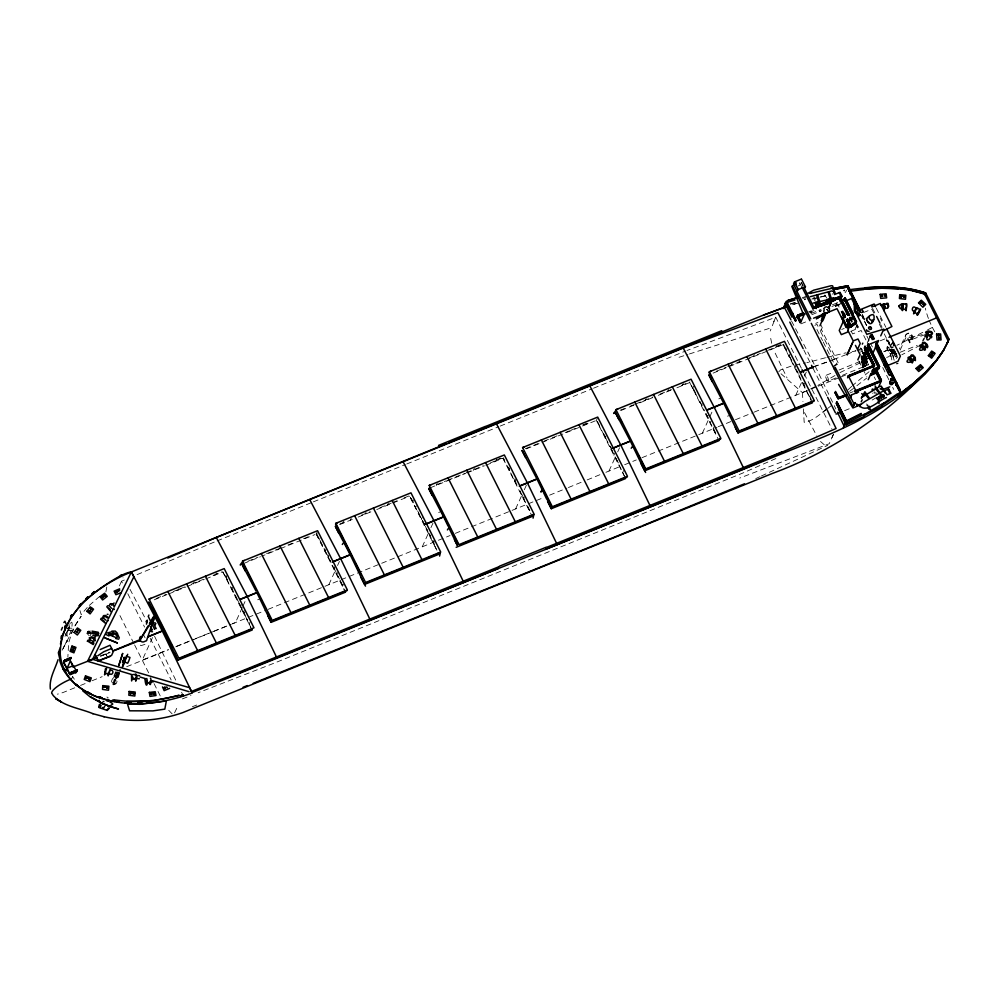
<?xml version="1.0" encoding="UTF-8"?>
<svg xmlns="http://www.w3.org/2000/svg" width="999" height="999" viewBox="0 0 999 999"><rect width="100%" height="100%" fill="white"/><g stroke="black" fill="none" stroke-linecap="round" stroke-linejoin="round"><path stroke-width="0.75" stroke-dasharray="5 3.75" d="M113.786 677.447C107.293 683.428 117.32 688.448 117.12 679.819M115.747 683.666L114.148 681.755L111.963 682.554M892.582 349.2L892.07 351.298L892.032 350M855.181 329.133L855.893 327.185M862.274 318.132L863.248 316.371M864.422 355.444L865.396 353.683M880.044 392.108L881.917 395.479L880.993 397.44L881.805 395.442M897.015 355.681L896.44 357.08L894.892 356.131A18.531 5.47 72.4 0 1 893.256 354.008L891.982 351.948L895.017 351.024M910.002 342.407L909.664 340.284L907.104 337.637L908.266 339.935L909.577 340.484L908.578 340.559L909.739 342.869C915.534 338.973 910.763 328.596 905.681 335.077L899.412 348.901M72.502 676.398L72.303 677.747M105.882 591.895L106.893 586.463M115.597 679.37L113.624 682.941L114.748 679.545M861.75 355.294L863.586 365.971M862.274 357.979L861.325 359.827L862.174 357.942M862.711 360.577L861.787 362.45L862.636 360.452M863.124 363.186L862.262 365.06M864.572 356.456L863.71 358.329M864.997 359.066L864.048 360.914L864.897 359.028M865.171 356.705L864.41 358.629M865.346 361.713L864.56 363.549L865.359 361.563M801.398 368.281L775.736 317.245L770.229 330.944M893.306 350.537L893.543 349.35M893.993 349.2L893.755 350.387L891.32 351.248L890.871 349.375L891.108 350.312M107.88 698.289L108.054 697.489L106.893 697.052M90.659 632.729L87.213 632.829L90.135 632.891M91.384 633.403L88.187 631.168L86.826 633.166M90.884 633.216L88.337 632.529L90.809 633.354M90.26 632.966L90.847 634.665L90.06 635.701M115.509 679.395L114.735 679.557M889.147 347.777A18.094 4.533 68.2 0 0 888.748 347.29C883.366 345.342 891.12 359.877 894.417 350.899L893.768 351.76M887.374 346.541C886.438 350.075 889.847 355.619 893.468 351.935M119.418 585.876L123.039 577.809M828.096 310.364L827.846 310.414M831.98 437.599L833.491 434.24M107.517 657.517L105.994 654.083L107.617 657.305M109.765 652.609L105.894 654.295M152.51 637.524L142.245 660.139L168.069 649.725M178.346 590.034L179.321 587.887M193.182 584.015L194.156 581.868M215.434 574.987L216.408 572.839M225.774 577.772L226.748 575.636M231.618 589.385L232.592 587.237M240.372 606.793L241.346 604.645M242.32 607.492L235.502 622.514L232.642 623.676M242.944 606.118L246.041 599.288M244.256 610.451L243.281 612.599L245.08 611.987M280.107 547.002L279.133 549.138L261.925 556.118M249.126 624.2L250.1 622.065M316.121 534.14L317.207 531.955M319.156 539.897L320.13 537.749M324.987 551.51L325.961 549.363M342.832 523.301L343.806 521.153M327.909 557.305L328.883 555.169M350.262 520.292L351.223 518.144M333.741 568.918L334.715 566.77M328.883 584.64L335.077 570.978M337.562 565.509L339.423 561.413M336.663 574.725L337.637 572.577M365.097 514.273L366.071 512.125M342.495 586.326L343.469 584.178M387.35 505.244L388.324 503.096M412.525 502.022L413.499 499.875M415.447 507.829L416.421 505.681M436.213 485.427L437.187 483.279M421.291 519.43L422.265 517.282M424.2 525.237L425.174 523.089M422.265 546.765L428.459 533.104M430.944 527.634L434.041 520.804M430.045 536.838L431.019 534.702M432.954 542.644L433.928 540.496M473.314 470.379L474.288 468.231M495.566 461.351L496.54 459.203M508.828 469.942L509.802 467.807M514.66 481.555L515.634 479.408M515.634 508.878L521.84 495.217M524.313 489.76L527.41 482.929M523.414 498.963L524.388 496.815M597.34 418.319L596.366 420.454L625.599 478.583M605.119 437.874L606.093 435.726M610.963 449.475L611.925 447.34M613.873 455.282L614.847 453.134M609.015 471.004L615.209 457.342M617.694 451.873L619.555 447.777M645.229 400.636L646.203 398.501M622.627 472.689L623.601 470.554M667.482 391.608L668.456 389.473M682.329 385.589L683.291 383.441M692.657 388.386L693.631 386.238M701.41 405.794L702.384 403.646M707.255 417.407L708.229 415.259M731.181 365.771L732.155 363.624M702.397 433.129L709.215 418.094M709.827 416.733L712.312 411.263M710.177 423.214L711.138 421.066M738.598 362.762L739.572 360.614M713.086 429.008L714.06 426.873M753.446 356.743L754.42 354.595M775.699 347.714L776.673 345.567M786.038 350.512L787.012 348.364M788.96 356.306L789.934 354.17M794.792 367.919L795.766 365.771M820.416 331.193L821.29 329.258L838.136 362.762M835.339 306.656L837.262 302.41M795.766 395.254L801.972 381.593M804.445 376.123L806.305 372.028M846.603 290.122L845.541 292.445L844.767 291.92M803.546 385.327L804.52 383.179M809.39 396.94L810.364 394.792M860.663 347.814L868.556 364.66M869.967 335.976L870.166 336.863L871.403 335.826L870.279 335.851L867.219 343.032M862.624 352.859L865.946 359.141L869.068 357.879M870.004 336.663L867.607 343.181M870.666 335.364L872.939 339.161M862.886 353.609L863.598 352.585M864.048 357.417L861.438 359.153L861.188 358.529L866.645 356.418M866.22 353.796L863.311 355.032L863.66 353.296M872.289 334.565L871.503 336.551L872.427 334.653M864.048 353.771L863.273 355.731L864.123 353.746M862.075 359.153L861.737 356.705M863.935 355.032L863.798 354.158M861.588 361.201L861.862 361.763L864.472 360.04M862.212 360.027L862.162 359.315M864.085 355.906L864.023 355.207M861.725 362.075L864.922 361.401L862 362.637L861.75 362.013L862.037 362.575M863.511 358.566L863.461 357.867M863.735 358.254L865.309 354.445M881.692 321.066L880.431 318.331M862.174 364.985L863.036 363.137M862.287 365.559L865.484 364.885L862.599 366.059M862.911 364.373L862.774 363.511M864.185 361.376L867.045 360.277C868.955 362.562 860.264 361.126 862.149 363.511L864.747 361.775M864.784 360.264L864.322 358.554M866.021 357.33L866.695 357.055M864.297 362.312L867.457 361.7L862.037 363.761L862.287 364.385L865.196 363.149L865.246 363.786L866.021 361.875M865.609 359.303L864.747 361.139L865.209 362.874M862.599 367.595L863.536 365.671L862.724 367.632M864.36 363.798L864.16 362.225M866.22 359.677L865.733 357.155M863.336 366.995L863.286 366.283M864.497 364.66L864.447 363.961M866.37 360.552L866.308 359.84M833.403 434.44L829.195 443.743L739.772 478.046M866.508 361.413L866.445 360.714M864.784 366.408L864.585 364.835M866.645 362.287L866.495 361.626M865.596 366.358L866.458 364.523M878.571 401.835L876.735 398.027L877.834 400.537M879.507 401.136L877.671 397.327L878.92 399.812M877.896 398.676L880.494 396.64M900.186 350.05L905.843 337.587L912.037 335.065L909.664 340.284M879.52 395.991L881.393 399.725M880.469 395.292L881.218 394.98L881.73 395.966M880.718 396.553L881.667 395.841M922.477 341.096L923.675 338.461M923.476 340.572L925.861 335.314M773.701 321.715L775.736 317.245L686.95 350.499M174.563 712.861L177.585 706.53M894.142 349.3L891.57 351.149L892.357 350.199A18.094 4.633 72.5 0 0 892.631 349.45M67.433 641.495L67.058 640.584L63.149 648.339L75.2 625.374L81.156 616.271L75.537 624.875L71.478 633.778L68.681 642.782L67.857 657.13M62.175 650.187L67.058 640.584M897.464 357.679L896.278 354.058L894.005 351.66L890.983 353.921A20.33 5.932 67.9 0 0 890.584 355.207L891.62 360.327M891.832 359.94L890.796 354.807A20.33 5.932 67.9 0 1 891.195 353.521L891.37 353.184M114.448 680.794L114.061 683.091L114.473 680.893M114.373 679.27C112.213 681.842 116.92 682.292 115.934 679.395M894.117 351.323L890.858 351.036L890.084 350.537L892.519 351.461L889.46 349.438L891.483 352.085L894.267 350.924M891.158 353.571L891.807 352.622M889.272 342.682L888.111 340.409L886.425 340.035L889.073 344.568M886.875 339.885L888.511 342.445M805.481 298.763L804.457 299.375M87.25 607.504L81.169 614.535L79.92 610.514M844.742 289.922L843.668 290.434M844.854 290.322L843.78 290.834M778.77 371.778L780.706 369.805L792.557 365.622M865.171 363.748L863.523 352.422L862.749 352.734M848.089 389.722L851.76 386.326M89.311 605.394L98.889 597.04M865.496 361.913L863.935 352.372M866.508 364.81L865.059 355.269M869.055 371.715L852.671 385.477M858.241 326.823L856.892 324.138M856.618 324.762L858.104 327.385L856.755 324.7M856.33 325.374L857.829 327.997L856.48 325.324M864.722 354.907L867.794 360.726M803.383 408.941L804.17 422.315C813.111 421.103 820.104 413.998 827.035 408.716M884.477 394.867L881.518 396.166L879.769 392.719M896.49 363.886L898.251 363.236M881.692 395.766L883.316 394.53M884.252 396.391L883.316 397.103M822.814 412.237L826.473 409.403M827.684 408.454L831.33 405.606M849.587 391.396L855.668 386.663M856.88 385.714L866.62 378.134M65.01 636.351L68.619 627.222M877.671 398.763L877.01 399.5L883.403 394.867M880.981 398.763L884.44 395.991M805.519 299.313L804.607 299.775M834.977 375.524L817.831 385.414M872.539 393.319L873.313 392.869M872.164 400.05L881.118 394.88M839.984 372.602L866.283 359.94M67.657 631.668L69.168 626.448M920.391 345.204L901.81 354.77M860.364 352.11L862.911 350.861M927.572 329.87L932.329 327.422L929.445 321.091M922.814 332.317L896.902 345.317M883.678 351.723L888.96 349.163M781.018 373.763L802.422 392.607L809.427 389.335M810.826 388.686L816.42 386.064M755.756 478.596L760.002 476.635M761.413 475.986L827.759 445.354M775.886 458.553L741.857 473.439L274.975 662.837L198.127 692.757M887.075 346.965L888.448 347.714A18.094 4.533 68.2 0 1 889.272 348.738M214.248 542.07L135.614 575.262M124.326 580.019L121.503 581.206L122.902 583.99M896.041 356.918L896.428 353.259M797.739 286.101L800.211 285.09L799.375 283.416M812.999 298.401L813.835 298.052M217.12 540.909L311.938 502.447M313.374 501.86L405.307 464.56M406.743 463.986L498.688 426.685M500.124 426.111L592.07 388.811M593.506 388.224L685.501 351.049M808.553 311.913L811.4 310.751M809.352 312.35L816.533 309.44M811.101 313.461L821.041 309.428M832.392 304.82L839.497 301.948M811.787 314.71L821.84 310.639M831.905 306.556L841.807 302.347M838.823 304.22L836.088 305.319L841.52 302.972M841.245 303.584L835.763 305.806L838.548 304.845M835.389 306.531L839.572 304.832M800.961 323.851L808.041 320.979M815.708 323.376L817.894 322.49M814.834 325.312L817.02 324.425L817.981 326.336M496.378 459.877L500.661 458.141M582.642 424.887L586.913 423.151M776.51 346.241L780.793 344.505M156.094 598.501L166.071 594.455M173.189 591.558L178.896 589.248M180.32 588.673L184.59 586.937M191.708 584.053L197.415 581.743M198.838 581.156L203.109 579.42M213.074 575.387L221.628 571.915M248.052 561.201L258.017 557.155M266.571 553.683L273.689 550.799M275.112 550.212L279.395 548.488M287.937 545.017L292.207 543.281M303.609 538.661L310.726 535.764M317.195 533.229L316.608 533.466L319.368 539.023M339.997 523.901L344.28 522.165M361.376 515.222L369.917 511.763M379.895 507.717L391.283 503.096M392.707 502.509L396.99 500.786M404.108 497.889L409.802 495.579M436.226 484.865L446.203 480.819M447.627 480.244L464.722 473.301M466.146 472.727L483.241 465.796M490.359 462.899L501.76 458.279M525.337 448.713L538.149 443.519M543.856 441.208L550.973 438.311M552.397 437.737L559.515 434.852M565.222 432.542L569.492 430.806M570.916 430.219L578.034 427.335M583.741 425.025L588.011 423.289M620.129 410.264L624.4 408.529M630.107 406.218L634.377 404.483M635.801 403.908L652.896 396.965M660.014 394.081L671.415 389.46M681.393 385.414L689.934 381.943M716.358 371.228L726.335 367.182M727.759 366.608L741.995 360.826M749.125 357.942L760.514 353.309M767.644 350.424L781.892 344.643M154.258 599.8L167.145 594.53M168.556 594.005L185.764 587.025M187.138 586.463L204.308 579.457M205.707 578.933L222.889 571.915L237.025 598.925M243.381 563.598L260.502 556.705M280.507 548.588L314.835 534.615M339.585 524.625L352.472 519.343M358.166 517.082L371.054 511.813M376.748 509.552L409.64 496.166M430.132 487.849L465.859 473.351M467.257 472.827L484.44 465.821M485.839 465.297L503.009 458.279L517.157 485.289M526.336 448.863L540.634 443.069M542.057 442.495L596.391 420.404L610.539 447.415M621.153 410.402L634.04 405.132M639.722 402.872L652.647 397.627M658.304 395.329L671.191 390.06M676.885 387.799L689.772 382.53L704.62 410.889M713.099 373.114L783.141 344.643L798.001 373.014M863.473 312.562L871.827 309.166L873.9 313.286M841.695 329.445L844.18 328.446M850.636 331.393L857.554 328.584L856.18 325.849M870.154 335.314L870.803 335.052M438.648 512.499L440.397 511.788M718.781 398.863L720.529 398.151M100.637 655.893L109.902 652.135M813.486 366.72L828.171 361.576M100.724 656.056L109.99 652.297M813.573 366.895L828.196 361.626M833.965 359.578L829.62 361.076L845.529 354.882M846.977 354.295L855.656 350.786M857.105 350.199L861.438 348.439M880.231 340.809L887.462 337.874M144.967 644.355L141.009 645.666L138.087 643.269M863.061 353.234L865.946 352.06M259.478 599.15L257.692 599.762M863.173 354.158L866.083 352.934M865.284 354.483L863.448 355.906M860.788 356.943L866.37 354.67M865.421 355.357L863.586 356.78M861.188 357.355L864.073 356.181L861.163 357.417M861.7 357.455L866.508 355.544M865.571 356.231L863.473 357.03L863.735 357.654M861.3 358.279L864.222 357.043L864.535 358.454M865.883 357.23L863.898 358.454M866.62 357.654L863.735 358.828L866.895 358.216M866.832 357.929L866.445 358.753M866.932 358.154L861.438 360.339L864.635 359.665M925.461 334.528L909.49 340.309M866.757 358.529L864.147 360.264L867.07 359.028M826.148 375.262L833.291 372.352M838.998 370.03L866.145 359.003M884.714 351.448L887.574 350.287L890.246 350.899L893.78 349.475M866.508 356.593L866.945 359.328L864.322 361.076M729.282 415.559L727.497 416.183M862.487 361.975L862.299 360.189M862.174 363.449L865.146 362.175M828.009 381.143A3.184 0.937 68 0 0 827.597 377.073A3.184 0.937 68 0 0 825.624 376.386A3.184 0.937 68 0 0 828.009 381.143L836.588 377.672M842.307 375.349L868.031 364.935M886.613 357.417C891.245 356.73 890.846 351.873 895.903 351.96M863.236 367.033L865.459 366.133M900.186 352.285L917.244 345.354M74.738 687.787L64.823 691.808A17.745 4.533 -26.7 0 1 57.343 694.155M80.507 685.451L86.289 683.104M92.058 680.756L102.16 676.66M126.698 666.708L168.556 649.725M175.774 646.803L211.863 632.167M213.299 631.58L230.619 624.55M232.068 623.963L266.708 609.914M268.157 609.328L450.025 535.551M455.307 533.354L543.843 497.502M549.612 495.154L566.933 488.124M568.381 487.537L581.718 482.08M587.15 479.932L600.399 474.5M605.906 472.315L619.068 466.933M624.675 464.71L636.313 459.94M641.995 457.679L717.045 427.235M718.194 426.723L733.99 420.304M735.439 419.73L752.934 412.674M754.108 412.15L809.602 389.697M811.038 389.111L816.782 386.775M818.218 386.201L839.759 377.46M841.195 376.873L845.504 375.124M850.037 392.882L852.884 391.733M892.644 387.25L893.73 389.423M844.592 410.664L850.274 408.354M877.247 397.415L884.415 394.555M877.634 397.402L878.396 397.103L879.769 399.825M876.697 398.114L877.459 397.802L878.833 400.537M884.202 395.492L881.218 396.778L883.853 395.791M884.39 395.929L881.805 396.965L880.731 394.83M894.192 360.277L893.855 359.315A18.094 5.669 70.1 0 1 893.019 356.506L892.144 352.747L893.793 352.048L897.015 356.705M176.686 646.241L193.906 639.298M195.329 638.723L212.55 631.78M213.986 631.193L231.206 624.25M897.402 363.823L896.752 363.773M100.649 656.168L105.994 654.083M182.392 698.888L190.971 695.541M832.142 294.143L833.441 293.644M192.407 706.693L196.753 705.032M890.571 349.975L892.819 351.036L890.384 350.112L891.782 351.66C896.503 349.575 890.833 352.485 892.856 350.349A18.094 4.633 72.5 0 0 893.131 349.6M891.845 352.797L893.268 356.406A18.094 5.669 70.1 0 0 894.105 359.215M891.32 351.248L892.257 350.924M892.631 352.572L894.105 352.035L897.364 354.195M892.144 352.747L894.367 351.935L895.541 352.61M679.045 357.28L687.936 354.433M689.422 353.958L770.928 327.872M802.284 297.665L806.605 296.303M802.759 298.514L805.581 297.627M790.309 303.833L795.966 302.048M790.471 304.22L796.128 302.447M922.227 334.553L911.662 337.5L907.104 337.637M825.511 357.742L806.88 362.687M826.922 357.342L846.103 352.797M87.637 631.892L87.05 633.428L89.098 635.689M811.775 299.101L819.068 297.24M820.516 296.878L829.482 294.867M818.98 297.502L812.087 299.151M820.441 297.128L826.285 295.629M894.567 350.499L891.158 350.612M895.404 351.186L892.382 352.11L893.655 354.17A18.531 5.47 72.4 0 0 895.279 356.293L895.666 356.793M795.004 365.06L805.519 362.937M852.135 351.71L855.843 350.899M858.316 350.349L862.399 349.6M87.65 631.88L89.048 632.092M91.046 632.155L89.947 633.279L91.371 633.878M88.187 631.168L90.759 631.143M66.995 628.209L72.652 628.209L73.789 629.345L73.377 630.406L67.732 630.406M886.425 340.035L887.674 340.559L889.172 343.743M824.287 444.78L820.229 441.246M881.243 396.678L879.083 392.207M889.647 342.582L886.737 341.084M888.998 341.958L887.187 340.934M826.623 309.403L827.884 310.339M826.548 309.578L827.634 310.227M172.165 713.91L166.483 707.929M870.554 336.538L872.002 338.112M872.926 339.323L870.429 336.601L873.913 340.01L871.553 335.189M89.073 632.117L88.611 633.516L86.838 633.204M64.985 633.453L67.32 636.375M889.709 344.205L888.635 342.595L889.522 344.43M890.421 349.525L891.782 351.66M890.121 349.95L891.483 352.085M824.799 294.992L826.785 298.052M813.96 296.828L815.546 299.263M813.186 297.964L815.172 301.011M72.777 676.698L74.326 679.208M932.329 327.422L934.864 331.968M870.166 334.465L873.076 339.86M804.495 412.599L816.895 436.088M791.508 320.966L815.134 366.059M410.339 497.514L424.488 524.525M316.258 534.04L331.119 562.4M129.97 589.21L145.105 618.106M143.756 635.264L145.105 637.849M876.235 308.117L885.901 327.322M872.527 308.316L875.923 315.072M880.693 324.55L882.055 327.26M879.42 324.25L881.48 328.371M884.24 333.853L889.073 343.456M892.519 350.312L896.652 358.541M862.412 314.673L863.798 317.42M872.427 334.578L875.199 340.097M862.287 314.747L864.372 318.881M871.977 334.016L875.062 340.147M862.137 315.284L864.21 319.418M871.827 334.578L874.6 340.085M862.012 315.372L865.471 322.252M871.702 334.64L874.462 340.147M871.415 335.252L873.8 340.01M866.845 335.951L872.364 346.928M882.716 367.495L888.885 379.77M865.933 339.947L861.175 330.482L852.597 333.953L850.611 330.007M864.972 354.27L866.757 357.804M866.895 359.403L864.297 361.139L863.598 358.728M863.773 355.681L867.194 362.262L864.147 363.386L861.5 358.129M837.649 304.22L839.085 307.093M863.91 356.556L868.193 364.972M874.237 376.973L875.574 379.645M864.185 358.291L861.588 360.027L861.325 359.403L866.782 357.28L863.873 358.516L863.173 356.119M882.167 394.268L883.603 397.127M880.206 392.083L883.278 398.301M864.435 362L863.885 360.477M863.873 361.276L864.572 362.874M865.034 363.524L862.424 365.247C860.639 362.712 869.255 364.31 867.319 362.013L864.46 363.124L864.709 363.748M879.482 393.344L882.342 399.013M880.281 395.679L881.655 398.414M861.25 357.942L865.334 366.059M879.345 396.391L879.844 397.39M878.583 396.703L880.456 400.424M858.703 360.714L862.1 367.47M862.786 368.831L866.87 376.948M819.829 309.99L820.541 311.401L819.704 311.738L818.993 310.327M801.373 282.33L803.171 285.914M801.186 282.405L802.984 285.989M799.737 282.617L801.123 285.377M820.803 324.762L822.252 327.635L821.378 329.57L819.904 330.157L837.262 364.697M816.932 329.47L822.514 340.584M823.213 341.97L833.69 362.799M803.833 349.987L811.538 365.322M812.936 368.107L826.96 395.991M804.183 373.801L831.917 428.983M783.478 344.106L786.95 351.011M789.722 356.531L793.194 363.424M795.966 368.943L799.437 375.849M802.896 382.742L805.681 388.261M809.839 396.541L811.225 399.3M783.116 344.705L812.349 402.834M693.568 388.886L697.04 395.791M699.812 401.311L703.284 408.204M706.056 413.723L709.527 420.616M713.686 428.896L715.771 433.042M689.747 382.58L718.281 439.323M597.414 421.253L600.886 428.146M603.658 433.666L607.13 440.559M609.902 446.078L613.374 452.984M616.146 458.504L619.617 465.397M503.346 457.742L504.732 460.502M507.504 466.021L510.976 472.927M513.748 478.446L517.22 485.339M524.163 499.138L519.992 490.859L530.944 513.723M527.622 506.031L530.407 511.55M502.984 458.341L532.217 516.471M411.351 498.389L414.822 505.282M417.594 510.801L421.765 519.08M422.452 520.454L428.009 531.493M428.696 532.879L434.253 543.906M410.314 497.602L438.149 552.959M320.055 540.397L325.612 551.436M326.298 552.822L331.156 562.474M333.941 567.994L339.485 579.033M340.184 580.407L343.644 587.312M316.233 534.09L345.467 592.22M225.299 575.524L228.771 582.417M231.543 587.936L247.502 619.667M222.864 571.977L252.085 630.094M127.797 593.731L144.593 627.11M150.187 638.236L171.166 679.969M133.916 643.556L118.806 613.261M134.603 644.929L149.201 673.95M154.058 683.628L161.014 697.452M870.004 335.627L872.701 341.208M815.221 366.221L835.863 408.991M798.738 374.525L811.076 400.087M706.006 413.748L717.045 436.613M611.326 448.926L624.325 475.836M425.224 526.036L434.315 544.867M434.965 546.216L436.913 550.249M332.492 565.259L344.193 589.472M237.824 600.449L250.811 627.36M154.508 636.176L176.848 682.467M181.593 692.282L182.954 695.092M775.199 353.184L787.037 377.897M875.736 392.22L876.672 394.48M877.834 397.302L879.008 400.137M874.2 391.72L875.099 393.893M866.67 403.921L867.681 406.393M891.545 350.137L891.32 349.225L891.77 351.099M771.703 343.281L770.679 338.174M68.119 627.747L68.319 628.721M866.732 362.462L866.695 363.199L865.196 354.645M862.886 356.019L864.659 366.983M861.662 357.979L863.211 367.57M864.16 356.069L864.247 356.718M864.872 360.427L864.947 361.064M862.574 361.938L862.799 363.449M862.999 364.548L863.223 366.059M802.422 392.607L802.946 401.523M928.421 318.469A26.886 7.842 67.9 0 1 925.324 308.216M911.587 338.786A3.496 3.222 24.4 0 1 905.631 338.062A3.496 3.222 24.4 0 1 908.953 333.554A3.496 3.222 24.4 0 1 911.587 338.786A3.559 3.272 24.4 0 1 908.491 340.047M827.434 309.877A2.223 2.048 24.6 0 1 827.946 310.552M70.929 622.439A7.48 1.673 -74.4 0 1 71.516 628.571A7.48 1.673 -74.4 0 1 67.557 636.575A7.48 1.673 -74.4 0 1 68.344 627.659M69.643 624.375A7.48 1.673 -74.4 0 1 70.305 623.189M69.618 625.786A3.821 0.862 -74.4 0 1 68.481 631.193A3.821 0.862 -74.4 0 1 67.02 631.68M67.433 629.095A3.821 0.862 -74.4 0 1 67.707 628.146M68.706 625.874A3.821 0.862 -74.4 0 1 69.031 625.486M114.086 682.941C114.311 683.266 112.163 684.702 114.186 682.866M112.55 683.703C114.298 687.874 115.26 679.02 112.55 683.703M811.063 312.337L810.776 312.974L812.062 311.925L811.063 312.337M862.449 366.371L865.621 365.759L862.711 366.995L862.449 366.371M867.045 405.407L867.881 405.07L867.045 405.407M797.302 303.221L791.545 305.032L797.289 303.234M866.707 325.549L861.85 315.909L866.57 325.624M884.252 397.527L883.004 395.03L884.215 397.602"/><path stroke-width="1.5" d="M150.362 680.981L150.2 682.717L146.716 683.216L145.966 680.706M859.652 311.863L847.214 286.938L833.953 289.485M832.941 289.111L847.502 286.313M60.265 647.589C59.191 660.264 64.236 673.201 73.339 682.03M132.143 676.46C132.293 684.615 141.346 673.089 132.73 674.587M938.585 337.749C940.546 340.484 939.185 334.952 938.685 338.236M61.351 630.032L62.462 627.422M119.218 672.876L118.044 677.247M63.674 662.212L70.367 659.328M64.51 660.351L71.166 657.529L64.423 660.302M70.192 661.388L67.12 668.169L73.514 665.571L76.648 671.815M70.18 659.502L71.029 657.567M69.868 674.462L67.045 668.581L66.109 669.942L66.833 668.144L63.561 662.562M788.623 308.978L789.547 307.018M840.371 300.574L844.517 298.963L856.23 322.39L851.298 325.574M844.792 298.389L856.505 321.765L851.51 324.887L856.455 321.778M850.149 294.143L850.998 292.207M854.033 301.798L854.944 299.837M878.933 367.857L872.164 370.691L879.033 367.932L867.519 345.179M867.794 344.555L879.232 367.282L872.439 370.08L879.32 367.307L867.944 344.505M872.751 369.468L879.57 366.596L868.218 343.893M924.949 294.83L925.723 292.932C906.13 286.276 885.114 286.226 864.697 287.774M886.088 365.01C885.164 363.062 887.736 367.557 886.35 365.746M120.105 669.717L119.917 669.904M885.414 367.045L884.727 365.234L884.814 366.121M886.488 365.172L886.026 364.585M884.739 365.946L884.727 365.234M64.598 627.946C67.258 622.901 63.499 631.705 65.385 625.474M65.609 625.749L64.71 628.084M891.158 378.846L891.72 380.482L892.045 379.545M891.87 379.907L891.97 380.194M893.468 379.121C895.166 379.945 892.744 377.934 893.93 378.309M153.933 617.882L155.107 617.17L153.009 617.32L149.513 623.438L152.273 623.626L149.563 623.339M153.471 617.407C155.132 618.493 154.133 614.847 153.359 617.332M825.723 312.737C820.341 314.448 820.042 331.656 825.923 312.55M822.152 320.929L821.328 320.617M841.495 317.195L845.828 327.023L847.651 328.134M843.019 315.16L842.919 314.423M843.855 314.785L842.919 315.247L843.243 314.385M843.718 315.097L843.356 314.136M847.826 326.848L847.04 326.011L847.602 326.486M848.963 323.913L846.727 319.63M109.253 708.279L107.243 710.439L99.126 707.604M883.79 305.095L884.115 304.283L887.362 303.871L888.099 307.417M105.332 671.665C104.57 674.75 110.427 674.4 109.415 670.878M926.622 335.239L927.184 332.18L930.743 332.255L931.505 333.154L930.469 336.513M862.886 311.476L862.661 312.088A1.561 1.249 42.6 0 1 861.438 312.462L860.751 312.125A1.561 1.249 42.6 0 1 860.039 310.739L860.326 310.239A1.561 1.249 42.6 0 1 861.55 309.865L862.237 310.202A1.561 1.249 42.6 0 1 862.949 311.588M866.62 329.745L866.595 330.407M868.643 327.797L868.855 327.197A1.548 1.236 42.6 0 1 870.067 326.823L870.753 327.16M871.39 328.421L871.178 329.033A1.548 1.236 42.6 0 1 869.967 329.395L869.28 329.071A1.548 1.236 42.6 0 1 868.568 327.684M440.284 553.134L439.585 556.093M533.079 518.169L533.666 515.259M88.711 678.333L89.785 679.283M90.21 678.858C86.563 675.674 90.26 681.83 89.398 679.233M845.004 297.702L853.071 313.823M918.044 368.181L918.331 369.493L919.517 368.456L918.268 367.869L918.318 369.068L919.455 368.706M920.191 366.433L920.666 367.332L921.64 366.895M916.233 308.654C912.412 302.934 910.226 313.574 915.259 310.452M105.432 668.818L104.57 674.912L106.643 668.343M108.416 672.802L108.192 675.898L110.277 669.33M890.034 381.281L889.972 382.18M891.495 379.895L891.008 379.158M60.452 644.105L62.587 634.752L70.03 619.093M73.189 647.29C74.675 650.249 74.338 644.58 73.127 647.802M98.102 633.878L93.681 633.179M93.594 633.391L98.626 633.691M97.265 633.778C93.419 635.114 95.529 630.844 97.19 633.915M98.476 633.553L98.501 633.091M111.688 634.939L112.325 634.865M103.746 686.738C107.118 686.937 101.573 687.537 105.257 687.237M106.756 687.075C107.43 690.971 108.367 684.365 106.943 687.787M133.117 677.297L131.606 680.943L131.506 674.737M130.12 692.757L130.519 693.893L131.431 693.094M133.179 693.668C136.201 694.642 132.705 690.809 133.254 693.606M905.094 296.715L903.92 297.49L903.708 296.016L905.119 296.353L904.27 297.202L903.583 296.241M77.373 632.429C75.237 630.469 78.484 633.89 76.236 631.83M88.961 610.864C93.556 609.64 85.415 613.261 90.31 611.201M90.509 608.641C92.657 606.48 91.471 610.951 90.622 608.816M902.497 305.095C908.79 299.475 906.73 314.722 902.384 307.292M930.356 354.97L930.993 355.956L931.83 355.045L930.618 354.608L930.643 356.243L931.667 355.457M931.967 352.897C937.462 351.561 928.383 355.419 933.416 353.221M102.085 596.578L102.298 597.926L103.546 596.915L102.31 596.291L102.323 597.477L103.471 597.165M104.233 595.142C107.118 593.706 104.108 596.665 104.608 595.716M115.934 591.645C118.394 589.785 116.546 593.618 116.096 591.957M119.83 590.059L118.606 590.784M155.045 693.606L153.883 693.88L153.858 692.707L155.132 693.356L153.858 694.33L153.634 692.994M111.301 635.052L111.251 634.09M165.672 687.949L164.685 688.336L164.223 687.424M166.746 686.862L167.308 687.687M884.415 295.317C887.774 294.218 881.98 297.377 885.713 295.654M122.74 661.663L122.977 660.626M848.913 327.672L847.514 332.118L841.32 334.628L839.222 330.457L843.368 321.241M938.311 334.64L938.486 336.051L939.709 334.977L938.548 334.365L938.473 335.602L939.609 335.427M116.196 677.859L117.582 673.975L117.02 674.375L116.546 676.498L118.282 673.051M126.611 655.631L124.425 661.438M146.616 640.384L152.273 623.638M114.248 676.173L115.934 671.965M127.71 654.27L123.252 665.434M123.451 662.824L122.452 666.907L123.888 662.986M822.639 319.018L823.376 317.108L822.764 319.068M824.3 314.523L823.613 316.458L824.425 314.573M108.604 708.066L107.18 709.939M920.529 301.698L920.878 302.697L921.89 302.485M922.751 303.958C924.637 306.106 922.389 302.347 923.613 304.757M106.181 634.54L108.816 635.963M118.744 639.198L115.797 638.548M123.639 658.191L124.263 657.28L123.614 659.502M63.886 622.552L64.923 621.203L66.109 624.063M58.042 659.677C55.057 669.218 48.939 678.796 50.375 689.085M117.383 672.964L116.184 677.709M122.427 662.187L123.289 660.801M123.764 658.89L124.313 657.617L123.664 657.879M886.513 304.021L886.837 303.221L888.086 303.446L888.723 306.506M905.494 304.508L905.818 303.721L906.83 304.008L906.155 310.739L905.606 307.617M824.774 314.235L819.954 325.786M152.397 620.978L153.958 617.082M916.995 308.554C917.756 303.833 910.239 319.917 915.434 311.213M148.351 616.208L148.913 615.022M154.57 629.108L155.507 628.234M855.156 310.901L860.401 315.047L855.156 310.901L854.557 303.484L854.32 311.188M828.783 307.567L833.141 297.902M828.958 307.592L833.316 297.914M841.558 311.75C842.781 310.227 847.115 317.232 844.355 317.595L841.558 311.75L842.457 311.388M844.355 317.595L845.316 317.07M846.49 319.717L850.311 327.31L846.49 319.717L847.676 319.081L851.485 326.673L850.311 327.31M847.676 319.081L851.398 326.873M846.79 324.825L846.003 326.798L846.902 324.9M848.376 323.501L847.552 326.311M850.474 319.255L849.625 317.57L851.26 317.482L850.211 319.942L848.963 320.454L851.011 318.169M851.76 318.469L850.961 320.229L851.81 321.928L851.26 317.482M860.127 315.135L859.103 315.859L854.719 311.988M846.902 354.47L847.514 354.158L847.127 354.77M847.152 354.508L852.884 342.008L847.314 354.533M150.924 598.326L149.088 599.075L178.858 658.266L253.971 627.797L224.201 568.606L149.088 599.075M244.305 560.451L242.47 561.188L272.24 620.391L347.352 589.922L317.582 530.719L242.47 561.188M337.65 522.639L335.839 523.314L365.609 582.517L440.721 552.047L410.964 492.844L335.839 523.314M431.056 484.69L429.22 485.439L458.991 544.63L534.103 514.16L504.333 454.97L429.22 485.439M524.425 446.815L522.602 447.564L552.36 506.755L627.472 476.286L597.714 417.095L522.602 447.564M617.769 409.016L615.971 409.677L645.741 468.881L720.853 438.411L691.083 379.208L615.971 409.677M711.188 371.054L709.352 371.803L739.123 430.994L814.235 400.524L784.465 341.333L709.352 371.803M786.176 304.033L785.501 305.507L786.238 305.557M804.183 288.374L805.119 286.301L801.523 279.158M792.02 317.22L785.164 303.996L783.041 308.654L782.679 307.929M800.786 322.153L803.87 315.334L791.87 286.601M801.81 286.75L812.899 308.803L813.748 306.943M815.933 306.743L818.044 303.833M817.357 303.621L818.356 301.411L816.683 295.292L817.644 294.892L819.917 302.272L817.719 307.143M824.45 305.394L824.737 304.757M827.547 303.783L828.758 301.099L827.609 299.313M833.853 292.732L834.477 291.346L833.491 291.683M834.39 369.318L835.239 367.457L854.432 404.707M872.214 306.144L871.84 306.955L880.356 303.509L891.932 326.511L882.891 331.106L880.731 335.864M881.505 295.429C882.904 299.163 880.906 292.982 882.754 296.116M857.904 348.551L860.226 343.419L858.004 338.998L853.221 340.934L847.814 330.194M862.337 344.143L862.786 343.144M847.602 377.809L848.451 375.949L874.575 365.234L865.109 346.241M857.816 359.815L860.139 354.695L855.444 345.367M838.423 408.953L845.316 423.626L847.164 422.402L845.316 423.626M851.335 395.542L850.399 397.614L851.473 395.492M872.739 353.484L878.62 340.534L867.631 344.992M883.416 329.957L883.778 329.146L866.782 334.315L855.219 311.313M900.698 295.891L900.936 297.115L901.985 296.366M844.954 422.902L843.206 428.284M854.932 402.697L853.995 404.757L855.069 402.634M854.182 405.144L855.369 402.647M868.231 379.657L870.029 375.661L877.06 372.714M862.624 394.63L861.762 393.581M861.325 398.226L864.859 391.708L869.217 397.852L868.443 398.301L864.809 393.843M862.174 399.762L861.238 401.823M860.401 404.795L852.896 407.979L838.573 384.353M884.377 364.498L884.577 365.06M884.552 364.872L884.065 364.722M885.713 364.523L885.589 363.723M885.901 364.872L886.225 365.372M864.884 414.16L863.785 416.558L845.604 425.112L847.227 422.789L864.522 414.11M878.933 386.326L880.793 382.205L876.023 372.727M888.111 369.38L888.823 367.432M889.809 374.875L889.547 375.449L890.983 374.4M883.615 402.722L882.866 404.945L897.514 395.055M899.275 392.669L898.026 396.715M938.573 337.475L938.61 338.786L939.709 338.349M910.763 355.881L911.45 354.882L913.123 355.02L915.271 357.492L915.421 360.602L913.361 358.866M152.085 623.588L154.77 618.006L153.958 618.144M922.164 343.444L922.801 342.395L924.674 342.357L927.184 344.493L927.871 346.703L927.234 347.752L925.199 346.029M919.542 310.639C918.993 303.946 910.788 314.373 918.006 313.336M108.342 618.918L113.436 608.541L114.261 609.452L113.237 608.94M114.098 607.192L131.381 571.952L446.203 443.806M932.067 334.34L932.517 333.179L931.505 331.668L928.283 330.944L926.011 331.73L925.574 332.892L928.171 333.466M931.405 337.787L931.855 336.638L930.843 335.115L927.621 334.403L925.361 335.177L924.912 336.338L927.509 336.913M943.068 351.049L949.05 339.298M948.488 340.534C938.261 364.111 918.019 381.281 897.851 396.278L897.839 396.228M72.84 667.057L92.582 659.328L133.841 576.835L131.381 571.952C97.727 585.489 60.327 613.698 60.265 653.621C55.919 648.026 60.614 659.29 59.778 660.601C62.363 670.204 68.481 678.196 75.874 684.665C82.967 690.546 91.109 695.117 99.875 697.964C129.895 707.904 163.074 703.958 192.233 692.956M95.517 633.653L95.454 632.692M72.24 649.675L72.602 650.786L73.614 650.124L72.403 649.475L72.24 651.061L73.252 650.611M61.426 635.826L61.364 638.873L61.651 635.851M94.093 639.323L95.467 636.313L92.757 635.214M77.885 629.607L77.885 630.781L79.021 630.207M90.647 608.491L90.797 609.74L91.983 608.915M73.227 647.015L73.189 648.476L74.438 647.889M104.371 594.992C103.009 597.19 106.993 595.416 104.932 595.829M87.338 641.383L87.962 640.234L90.172 639.81L93.082 641.37L93.844 643.406L93.219 644.555L87.525 641.033M89.136 637.999L91.771 636.763L94.693 638.336L95.267 640.721M116.009 591.396L116.234 592.732L117.445 591.92M118.669 590.347L118.606 591.495M93.032 642.669L94.468 639.997L92.944 638.136L90.547 637.899L89.161 641.108M85.989 677.26C84.665 679.42 88.699 677.809 86.588 678.121M135.202 674.987L135.639 674.188M133.067 692.906L133.304 694.255L134.528 693.468M150.724 693.318C150.424 695.579 153.721 693.256 151.311 692.906C148.676 694.53 153.009 694.829 151.536 694.255M162.487 686.9L164.148 690.659L169.655 688.336M102.885 616.72L103.596 615.609L105.607 615.459L108.154 617.557M109.59 604.732L110.352 603.683L112.15 603.733L114.286 606.206M869.417 316.246C867.744 318.681 871.79 321.915 873.75 319.668L871.64 321.965M116.883 677.834C119.093 675.037 114.073 675.037 115.422 677.859M104.758 706.118L103.721 707.929L102.56 707.504M918.468 312.562L919.043 311.576M148.114 625.874L139.435 641.021L154.021 617.482M70.642 618.094L78.846 607.092M823.626 315.846L824.987 313.649M823.638 308.791L825.411 306.98M828.134 312.013L827.622 312.824A2.223 2.048 24.6 0 1 824.525 312.824A2.223 2.048 24.6 0 1 824.337 309.89M828.983 312.05L829.482 308.529L826.56 306.755M893.518 378.783L894.043 378.733M120.404 575.911L122.752 574.862L120.404 575.374M935.464 361.576L943.768 349.887M935.176 362.187L943.493 350.512M241.945 562.487L240.185 564.947L241.97 564.335M342.307 544.48L344.068 542.02M449.125 527.347L447.402 529.907M542.494 489.473L540.734 491.933L542.532 491.321M615.446 410.976L613.686 413.436L615.471 412.812M631.193 448.251L632.954 445.791M93.294 632.929L95.429 632.667M95.504 633.678L93.144 633.566M109.078 634.328L109.803 633.853M111.289 635.077L109.528 635.476M102.335 618.718L104.82 616.233L107.318 617.844M935.738 360.951L925.436 372.315L912.886 383.703L898.313 394.917M925.149 372.939L935.863 361.051M935.588 361.663L924.874 373.551L912.324 384.94L897.851 396.278M921.403 345.542L923.913 343.069L925.549 343.931L926.872 346.116L924.774 348.401M79.982 605.918C79.62 603.071 115.959 574.974 129.833 572.19M147.153 620.903L146.441 624.15M888.336 372.527L887.974 371.391M839.984 296.441L849.575 315.334M97.715 655.819L103.609 651.81L111.638 648.463M87.075 678.009C88.324 675.661 83.941 677.759 86.975 678.171M869.093 331.293L866.92 331.069M131.306 693.406C131.868 690.646 128.784 693.631 131.094 693.406M912.611 384.328L925.549 372.427M925.261 373.039L912.711 384.44L898.126 395.604M795.828 320.679L786.138 301.748L795.704 320.741M785.976 302.297L795.516 321.291M800.748 321.441L797.614 315.209L803.358 312.837M800.461 322.053L797.327 315.834L803.084 313.461M859.365 309.777L847.527 286.326L859.939 311.238M847.239 286.95L859.777 311.775M847.239 287.075L833.353 289.41M835.526 391.421L838.773 397.577M845.566 395.367L838.448 398.264L835.226 392.033L838.498 398.201M834.964 392.657L838.211 398.813L846.715 395.404M836.812 401.935L846.453 420.954L836.925 401.86M846.053 421.528L836.5 402.535L846.078 421.541M845.766 422.14L836.225 403.159L845.791 422.152M876.448 342.894L900.024 389.747L876.585 342.844M899.837 390.297L876.31 343.469M875.886 344.131L899.462 390.984L876.023 344.093M916.071 368.344L920.479 364.672L923.251 367.632L918.743 371.503L915.971 368.556M71.566 678.458L70.504 679.283A17.745 4.533 -26.7 0 0 52.622 694.205M912.262 363.012L907.929 358.029L908.278 357.292L912.999 355.981L914.847 359.116L912.362 361.026M899.737 392.37L899.812 391.508M898.388 395.03L912.999 383.816M834.19 366.071L836.712 364.198M861.475 397.552L879.894 386.351L881.23 386.138L883.466 389.41M111.713 604.845L114.123 603.021M807.18 293.731L813.673 290.185L831.23 285.702L832.592 285.851L835.102 293.182M71.603 614.847L70.517 617.332L71.791 614.86M888.273 372.365L888.186 372.04M109.653 706.243L112.825 704.045M154.957 625.124L155.832 623.551L154.745 622.589M151.511 629.582L150.824 631.468L152.497 631.768M843.393 315.222L843.618 314.46M849.063 322.989L848.638 324.038M849.237 324.063C846.34 323.938 850.973 321.778 848.813 324.063M897.577 393.743L883.428 403.384M851.235 325.512L856.093 322.377M850.948 326.136L855.943 323.014M850.611 327.085L855.544 323.901M824.462 313.748L816.333 318.806L824.537 313.861M111.826 631.081L115.322 631.106L117.582 633.416M109.291 633.903L114.286 633.928L116.221 634.977L117.52 637.225M117.457 672.277C114.698 674.075 118.931 676.398 118.744 672.976M886.438 397.515C879.644 399.725 866.308 414.285 859.152 405.307M882.067 403.983L865.746 413.661M151.186 622.489L148.364 616.645M151.848 623.801L154.445 628.945M883.99 308.042L883.715 304.995L880.544 305.419M100.162 649.562L110.027 645.254L113.262 651.685L111.538 655.506L98.302 660.876L95.03 654.52L96.678 657.504L87.612 661.176L107.73 620.167L108.317 620.629L107.542 620.541M847.651 420.267L861.288 413.399M847.402 420.904L861.063 414.135M107.168 614.323L108.029 614.323M744.467 483.803L642.644 525.661M110.914 604.607L112.025 604.72M810.551 293.169L809.902 293.456L832.467 288.199L830.781 288.137M810.326 296.678L831.892 290.896L833.616 291.571M545.704 549.263L743.943 468.843L836.088 428.509L807.579 369.368L777.834 312.662L683.216 348.077L216.333 537.474L167.77 558.054M883.004 391.133L864.822 401.536L859.415 405.594L859.889 406.73M801.26 279.133L794.617 281.83L793.493 284.091L797.09 291.246L798.026 289.186L794.43 282.03M793.681 283.891L796.34 282.817M793.543 285.127L796.028 284.128M438.536 445.404L485.764 426.248M486.688 426.024L721.778 330.657M448.963 442.694L763.498 315.097L787.224 306.406M834.44 294.568L840.047 292.295L842.219 296.628L813.248 308.416L839.41 297.64L848.326 315.222M840.159 292.682L839.397 292.982L841.27 296.715L842.032 296.403M813.748 307.043L840.034 296.478L813.81 307.18L804.557 288.674L805.494 286.613L798.064 289.623L797.127 291.683L810.801 318.868M813.461 307.655L839.734 297.065L848.713 314.81L847.939 315.122M812.899 308.803L839.197 298.127L847.14 313.923M829.008 302.435L814.759 308.216L829.033 302.597M831.867 301.273L834.714 300.125M837.562 298.963L840.471 297.889L837.562 299.126M797.739 315.284L803.421 312.974M831.88 301.436L834.727 300.287M821.603 305.944L830.157 302.472M797.452 315.909L803.146 313.599M825.911 304.37L830.169 302.635M804.232 313.499L797.102 316.396L800.324 322.627M797.177 316.521L804.282 313.636M796.415 317.595L805.032 314.098M840.409 300.724L844.542 298.988L852.634 314.972M840.047 301.286L844.305 299.575L855.893 323.014M844.967 301.236L851.548 298.564L857.741 310.889M813.586 318.194L837 308.691L843.755 322.128M846.353 314.086L846.74 313.249M858.84 310.214L874.175 303.996L875.549 306.743M847.614 314.835L848.014 313.998M848.401 323.514L849.487 323.077M850.399 327.11L851.485 326.673M64.136 660.863L70.854 658.141M64.198 661.001L70.917 658.279M63.849 661.488L70.642 658.89M66.109 669.942L66.883 668.493L70.017 674.737L76.149 672.252M112.775 650.973L139.922 639.672A2.772 2.522 19 0 1 140.921 636.413M147.964 636.688L163.424 630.419L148.576 602.06L152.023 609.04M240.459 599.175L256.805 592.544M333.841 561.288L350.174 554.67L344.518 543.856M425.849 523.963L443.556 516.783L428.708 488.424L432.155 495.404M520.591 485.539L536.938 478.908L522.077 450.549M612.612 448.214L630.307 441.034M707.342 409.777L723.688 403.159L708.828 374.787L712.287 381.768M800.811 371.865L813.486 366.72M112.862 651.136L140.247 640.322A2.772 2.597 30.8 0 0 143.669 641.87L146.491 640.721M148.052 636.863L163.511 630.594L177.797 660.189M240.547 599.338L256.893 592.707L271.179 622.315L345.492 592.17M332.555 562.012L350.262 554.832L364.56 584.427L438.873 554.283M425.936 524.138L443.643 516.958L448.101 526.186M519.318 486.251L537.012 479.07L542.232 489.86M614.048 447.827L630.394 441.196L644.692 470.804L718.993 440.659M707.429 409.952L723.776 403.321L738.061 432.917M800.898 372.028L813.573 366.895M888.91 337.287L936.413 317.957M864.61 348.614L867.781 348.002L864.897 349.175M70.604 672.564L77.323 669.842M110.052 656.493L98.264 660.963L96.753 657.667L87.7 661.338L132.243 674.687M70.679 672.702L77.398 669.979M70.33 673.189L77.048 670.454M70.392 673.314L77.11 670.591M865.708 350.949L868.206 350.612L865.321 351.785M70.042 673.801L76.836 671.216M76.448 671.715L75.787 672.926M867.294 351.236L868.343 351.486L865.459 352.659M865.321 352.972L868.493 352.36M866.233 353.534L868.343 352.672M866.37 354.395L868.481 353.546M867.856 354.72L868.905 354.97M867.994 355.594L869.055 355.844M893.543 345.666L894.267 344.842L893.131 342.582L890.246 345.542L891.383 347.789L892.856 347.19M868.143 356.468L869.192 356.718M868.381 357.305L869.055 357.03M868.518 358.166L869.467 358.454M874.512 365.159L848.288 375.736L856.98 392.919M874.237 365.771L848.014 376.348L874.25 365.809M847.764 377.035L873.95 366.396M871.877 371.591L878.845 368.768M885.501 366.371L898.039 361.288L900.374 356.119L886.588 328.683M870.541 374.063L877.409 371.428M877.172 372.04L870.291 374.812L877.122 372.053M179.97 658.416L191.521 653.721M197.303 651.385L233.416 636.725M236.301 635.564L243.531 632.629M246.416 631.455L252.198 629.108M273.351 620.529L289.235 614.085M290.684 613.498L309.465 605.881M315.234 603.546L347.015 590.646M365.284 583.241L381.168 576.798M384.053 575.624L402.834 568.006M404.283 567.42L420.167 560.976M425.949 558.628L440.397 552.772M462.987 543.606L496.216 530.132M497.652 529.545L509.215 524.85M514.997 522.514L533.766 514.897M588.149 492.832L552.035 507.48L535.414 474.45M591.033 491.658L606.93 485.214M608.366 484.627L627.147 477.01M645.404 469.605L667.082 460.814M669.967 459.64L698.85 447.927M701.748 446.753L710.414 443.244M713.298 442.07L720.529 439.135M738.785 431.73L757.567 424.113M759.015 423.526L774.899 417.082M780.681 414.735L813.898 401.261M252.11 630.044L177.772 660.239L174.301 653.321M456.168 547.315L532.242 516.408M547.802 501.81L551.286 508.728L625.624 478.533M812.349 402.834L738.036 432.979L735.252 427.435M888.198 372.302L888.336 371.228L888.798 372.14M365.497 586.138L361.051 577.572M645.629 472.502L641.183 463.936M838.661 397.502L845.853 394.742M854.307 391.158L881.455 380.207L876.135 369.518M838.373 398.126L845.491 395.242M855.444 391.196L881.168 380.819L875.012 368.656M855.544 391.321L881.13 380.844M846.628 395.279L838.099 398.738L835.089 392.595M855.169 391.82L880.893 381.443L876.248 372.09M855.256 391.945L880.868 381.406M851.21 395.017L858.641 391.995M891.408 379.508L890.658 379.608L891.258 379.233M890.846 379.533L890.821 378.821M891.558 379.632L892.269 380.919L892.294 380.269M882.067 389.822L889.784 386.838M883.516 391.121L888.685 389.023L890.833 393.306L886.962 394.88M888.76 389.323L887.999 389.635L889.872 393.356L890.633 393.057M836.076 414.11L840.334 412.387M856.955 405.706L860.676 404.208M499.313 566.258L546.528 547.102M191.259 691.52L498.951 566.708M547.527 547.002L782.617 451.635M192.045 692.594L824.525 436.476C864.36 419.418 904.42 398.364 932.979 364.96C889.222 413.037 833.628 450.836 772.502 473.389L182.829 712.587C157.58 721.515 129.858 722.677 103.821 716.658M226.386 678.084L498.289 568.493M547.839 564.123L253.222 683.328M549.275 563.548L641.208 526.248M119.618 588.823L114.123 591.158L115.896 594.705L121.279 592.594M64.61 670.279L66.384 669.58M243.094 687.225L247.427 685.551M784.802 303.271L786.463 302.647M763.498 315.097L784.352 307.305L790.871 319.73M147.203 701.773L148.189 701.523M180.657 696.503L183.504 695.529M798.151 297.402L787.761 300.524L798.101 297.265M787.899 302.197L795.092 299.925M122.827 661.001C121.403 661.763 125.749 660.863 123.526 658.953M106.98 633.054L111.551 631.855L117.682 634.328L119.368 638.049M834.727 298.114L813.223 303.072M178.983 695.154C157.954 701.198 135.677 703.034 113.998 699.837M179.171 695.516L152.859 700.861L126.698 701.585M901.473 296.728C903.758 294.792 898.451 295.916 901.685 296.778M107.792 688.074L106.868 687.836M833.216 288.499L847.876 285.739L860.339 310.539M833.253 288.636L847.876 285.739L860.214 310.627M843.568 314.385L842.919 314.797L843.606 315.035M147.303 620.167L146.104 621.44L146.728 622.702M112.35 700.287L115.01 700.799L112.338 700.511M887.761 308.229L884.252 308.192M848.613 289.81C874.162 286.476 900.873 284.802 925.686 293.057L949.038 339.235M849.15 291.371L863.773 289.523M150.325 682.13L153.484 681.78M142.782 703.084L137.662 703.259M864.422 288.399C884.827 286.85 905.843 286.913 925.449 293.544C905.793 287.188 884.852 286.938 864.447 288.549M864.135 289.023C884.552 287.462 905.569 287.525 925.161 294.156L912.799 290.859M864.16 289.161L881.967 288.236L898.276 288.811M109.828 633.853L111.214 634.065M92.045 631.131L98.289 632.267M95.542 635.701L98.514 635.664M112.45 635.476C114.86 634.64 108.903 633.341 111.014 635.214M130.944 693.543L130.107 693.094M131.144 703.109L124.65 702.747M877.659 370.816L870.891 373.576M136.401 675.474L139.61 675.674M136.151 678.546L139.361 678.746M92.145 632.529L94.081 633.391M92.12 632.991L93.456 633.254M109.59 635.027L112.3 634.865M97.727 634.44L96.391 634.053M882.579 403.758L881.642 406.281L865.084 415.134M91.671 642.856L92.545 642.944M116.271 701.723L119.131 702.072M108.804 634.003L111.401 634.877M848.051 327.247L846.228 326.136L841.982 317.694M152.372 629.52C151.698 631.468 152.073 628.483 150.262 626.41M111.076 700.711L114.835 701.535M78.234 630.506C81.306 629.582 76.086 628.508 78.434 630.456M103.384 698.875L109.79 700.411M52.835 695.092C62.662 706.493 79.658 708.104 92.994 713.711M72.79 650.736L72.203 650.037M109.853 670.329C115.422 668.905 112.338 677.634 109.028 673.014M103.122 701.46L103.921 701.673M92.77 713.648L104.196 716.758M108.154 706.031L118.531 709.003L108.304 706.031M92.582 659.328L189.585 687.712L191.433 691.37M140.035 677.01L145.866 678.758M152.198 680.656L189.098 691.708M102.148 698.451C92.12 695.754 81.106 689.023 74.263 683.216M869.367 322.665L868.106 322.053M839.722 297.153L813.498 307.729M136.076 674.213L136.826 677.547L135.739 681.218L135.265 678.084M856.605 403.958C858.203 403.908 856.905 407.205 857.13 405.119M126.773 656.243L129.97 657.467L128.896 660.689L127.697 663.224L124.5 662M110.29 635.239L116.433 637.712M102.697 703.696L90.072 696.84L82.692 690.784M102.897 703.696L90.534 696.765M98.601 632.941L96.978 632.792L96.366 634.015M823.401 314.523L824.362 315.097M824.412 315.347L822.477 313.624M104.52 621.54L102.81 620.129M89.71 641.795L90.634 642.432M76.436 684.814C73.427 682.404 79.745 687.349 76.698 684.927M76.623 685.177C73.601 682.767 79.92 687.724 76.886 685.289M105.882 620.154L103.334 618.056L101.311 618.206L100.612 619.305L105.757 623.538M62.887 668.868C68.157 676.735 61.526 663.86 63.412 669.293M64.348 670.067L65.734 671.203M59.428 652.172C60.827 653.983 59.266 647.265 59.441 651.648M110.227 609.652L108.791 607.991M893.281 378.246L893.768 378.346M910.289 357.18L912.437 359.64L912.949 362.013M111.526 608.329L109.378 605.856L107.58 605.806L106.818 606.855L111.139 611.838M874.962 387.987L878.596 392.432L879.37 391.983L874.999 385.839M846.765 326.636L842.07 317.694M890.721 374.975L892.931 377.972M884.577 391.046L886.812 394.318M884.49 392.132L885.126 393.069M867.582 321.541L866.97 320.317M828.858 298.913L829.844 300.437M815.996 302.272L817.157 304.058M892.07 380.357L891.807 379.645M852.01 317.769L852.684 318.943M896.615 385.339L900.186 391.695M875.886 345.304L893.818 379.133M683.216 348.077L714.21 407.255L743.943 468.843M629.607 439.685L615.459 412.674L618.905 419.642M589.847 385.951L620.754 444.967L650.561 506.718M496.466 423.838L527.372 482.842L557.192 544.592M403.084 461.713L433.991 520.716L463.811 582.479M343.107 541.158L335.327 526.311L338.786 533.279M309.715 499.587L340.696 558.766L370.442 620.354M242.657 565.534L256.094 591.196M216.333 537.474L247.327 596.64L277.06 658.229M131.381 571.952L162.263 630.893M875.798 344.643L890.796 373.426M924.949 294.705L948.301 341.159A26.886 7.842 67.9 0 1 946.79 342.819M876.61 316.433L880.007 323.201M876.16 343.519L899.837 390.397M845.054 297.727L853.196 313.736M868.081 343.943L879.557 366.645M844.867 298.339L852.921 314.36M851.523 312.088L856.368 321.753M867.357 345.592L878.92 368.594M839.959 296.516L849.437 315.397M864.972 346.303L874.5 365.197M839.697 297.078L848.476 314.673M875.973 369.53L881.33 380.194M875.861 370.142L881.23 380.819M839.397 297.752L848.188 315.284M864.41 347.54L873.938 366.446M864.422 348.289L873.9 367.145M847.352 319.368L849.275 323.339M842.394 311.538L845.254 317.22M842.269 317.07L846.578 325.487M831.33 298.439L832.429 300.599M873.613 390.172C873.326 388.136 870.816 389.148 872.776 390.509M792.307 285.627L809.952 320.729M811.263 323.314L853.346 407.005M797.751 315.16L800.886 321.378M797.477 315.771L800.599 322.003M797.052 316.458L800.174 322.677M795.966 320.117L786.488 301.024M789.809 322.103L803.134 348.589M811.538 365.322L812.936 368.107M827.659 397.377L835.376 412.724M802.097 369.667L803.483 372.427M765.684 348.951L795.454 408.141M746.902 356.568L776.673 415.759M728.134 364.185L757.891 423.376M709.015 372.527L711.788 378.034M717.332 389.048L720.791 395.941M728.408 411.076L729.782 413.836M672.315 386.825L702.072 446.029M653.533 394.443L683.304 453.646M634.752 402.06L664.522 461.263M620.491 420.042L621.878 422.802M638.486 455.844L639.872 458.591M641.258 461.351L644.717 468.231M578.933 424.712L608.703 483.903M560.152 432.33L589.922 491.52M541.371 439.947L571.141 499.138M522.052 450.599L525.536 457.53M485.551 462.587L515.322 521.778M466.783 470.204L496.54 529.395M448.002 477.822L477.772 537.012M429.582 487.549L446.191 520.579M447.577 523.339L451.036 530.219M452.422 532.979L457.967 543.98M454.433 539.685L457.217 545.229M392.182 500.462L421.94 559.665M373.401 508.079L403.171 567.282M354.62 515.696L384.39 574.9M335.514 524.05L338.286 529.557M339.672 532.305L343.132 539.185M344.518 541.945L352.123 557.08M355.594 563.973L361.126 574.987M298.801 538.336L328.571 597.539M280.02 545.953L309.79 605.157M261.251 553.571L291.009 612.774M242.832 563.299L246.291 570.179M247.677 572.939L253.209 583.953M260.826 599.088L262.213 601.848M267.744 612.862L271.216 619.742M242.62 565.621L245.404 571.153M267.67 615.446L271.154 622.365M205.432 576.223L235.19 635.414M186.651 583.841L216.408 643.031M167.869 591.458L197.64 650.649M152.909 608.066L156.368 614.947M159.84 621.828L165.372 632.842M170.916 643.856L172.29 646.603M152.585 621.615L156.106 628.621M70.492 661.026L73.002 666.008M71.179 662.449L72.877 665.846M63.736 662.262L66.196 667.132M884.227 364.348L884.39 365.135M875.399 346.803L888.86 374.725M837.424 412.225L844.192 426.248M543.531 492.569L546.79 499.313M547.427 500.649L551.311 508.678M449.375 528.833L457.255 545.154M162.338 631.056L191.371 691.196M878.233 401.498L879.033 403.434M868.855 406.006L870.604 410.239M868.081 407.367L868.88 409.29M847.639 286.688L850.349 293.331M834.103 291.533L834.452 292.582M816.283 308.579L815.321 302.535M831.53 299.313L829.257 291.933L828.296 292.332L829.969 298.451M59.353 651.935L59.603 652.534L59.828 650.724M99.201 700.349L99.863 702.796M150.437 678.084C152.01 679.844 150.187 688.673 149.363 682.379M146.791 678.471C148.426 684.04 145.979 689.897 144.942 679.058M59.965 650.736L59.49 649.6L59.478 651.985M59.291 651.623L59.54 652.297M828.034 299.538L828.433 303.559M826.935 299.575L827.384 304.146M816.433 302.497L816.695 305.182M854.445 303.783L854.794 310.077M892.606 382.654A1.561 1.436 24.4 0 1 891.907 384.553A1.561 1.436 24.4 0 1 889.847 383.766A1.561 1.436 24.4 0 1 890.546 381.868M890.646 382.867A1.511 1.386 24.4 0 1 890.534 381.156M890.671 382.817A1.511 1.386 24.4 0 1 890.559 381.106M106.581 700.686A7.48 0.962 19.9 0 1 108.367 701.385M109.977 702.097A7.48 0.962 19.9 0 1 112.263 703.321M870.778 327.173A1.548 1.236 42.6 0 1 871.465 328.534M898.788 306.156C902.621 314.635 904.782 299.101 898.788 306.156M79.271 605.644L81.069 603.658L79.271 605.644M885.064 307.005L884.127 310.689L883.178 303.733L884.427 303.946L885.064 307.005M920.366 302.322C922.052 305.145 922.065 299.013 920.366 302.322M102.772 685.626L102.522 689.397L108.504 690.222L108.891 686.226L102.772 685.626M112.437 700.699L115.185 701.248L112.437 700.699M129.096 691.458L128.834 695.229L134.828 696.041L135.202 692.045L129.096 691.458M791.72 315.135L792.644 313.249L791.72 315.135M842.507 416.758L843.418 414.86L842.507 416.758M879.744 352.859L880.668 350.974L879.744 352.859M883.815 360.964L884.727 359.078L883.815 360.964M895.903 385.04L896.815 383.154L895.903 385.04M899.724 294.705L899.425 298.501L905.456 299.275L905.843 295.254L899.724 294.705M85.752 599.075L87.6 597.09L85.752 599.075M85.939 599.437L87.775 597.452L85.939 599.437M70.642 617.32L71.965 615.222L70.642 617.32M92.283 593.431L94.318 591.608L92.283 593.431M92.457 593.793L94.505 591.97L92.457 593.793M903.208 307.03C902.646 317.183 899.5 302.247 903.096 303.946L903.208 307.03M927.209 335.826C924.599 345.829 935.564 334.378 927.209 335.826M166.346 700.973L164.823 709.128L152.934 710.888L129.595 710.813L127.497 704.12L140.147 704.295L166.346 700.973M866.445 318.743C872.164 335.227 880.394 303.983 866.445 318.743M920.091 366.883C921.54 369.692 921.927 363.611 920.091 366.883M180.494 695.779L183.054 694.792L180.494 695.779M180.682 696.141L183.242 695.154L180.682 696.141M127.86 702.272L130.632 702.235L127.86 702.272M128.034 702.634L130.819 702.597L128.034 702.634M164.086 687.899C165.484 690.746 166.084 684.677 164.086 687.899M140.522 702.309L137.712 702.547L140.522 702.309M140.709 702.672L137.887 702.909L140.709 702.672M147.053 702.359L149.862 702.06L147.053 702.359M122.652 653.508L118.781 665.459L122.652 653.508M72.015 646.091L70.092 651.323L73.901 652.834L75.949 647.377L72.015 646.091M85.502 675.911L84.216 679.407L89.91 681.655L91.309 677.934L85.502 675.911M821.091 315.859L823.126 316.708L821.091 315.859M99.475 704.645L98.676 706.78L100.287 707.379L101.086 705.244L99.475 704.645M104.932 637.911L117.345 642.956L104.932 637.911M917.157 314.66C916.77 318.631 925.086 300.162 917.157 314.66M880.156 294.355L880.693 298.389L886.662 297.839L886.125 293.806L880.156 294.355M918.543 302.847L922.876 307.217L925.736 304.358L921.303 300.2L918.543 302.847M936.587 334.066L937.025 340.01L941.058 339.91L940.621 333.966L936.587 334.066M928.358 355.632L931.63 358.166L935.076 353.384L931.705 351.061L928.358 355.632M920.116 345.279L919.754 346.016L924.824 350.324L925.461 349.275L924.774 347.065L922.264 344.942L920.116 345.279M74.113 632.429L77.335 635.014L80.782 630.319L77.435 627.959L74.113 632.429M86.863 611.313L90.085 613.898L93.544 609.203L90.197 606.843L86.863 611.313M100.075 596.678L102.61 599.962L107.243 596.328L104.583 593.269L100.075 596.678M149.326 692.394L149.987 696.403L156.006 695.516L155.207 691.733L149.326 692.394M921.615 346.316C914.297 353.796 929.644 348.951 921.615 346.316M909.565 358.516C901.148 364.697 917.02 362.412 909.565 358.516M88.187 692.282L90.872 693.955L88.187 692.282M99.376 696.915L101.973 697.876L99.376 696.915M99.55 697.29L102.16 698.251L99.55 697.29M880.981 388.486L880.156 388.836L881.78 388.474L880.981 388.486M854.682 303.659L855.094 309.927L854.682 303.659M867.644 348.314L865.034 350.05L867.644 348.314M867.781 349.188L865.184 350.911L867.781 349.188M101.386 703.034L108.317 705.744L101.386 703.034M61.476 702.01L55.757 698.701L61.476 702.01M890.946 383.129A1.511 1.386 24.4 0 0 893.256 382.192A1.511 1.386 24.4 0 1 890.971 383.079"/></g></svg>
